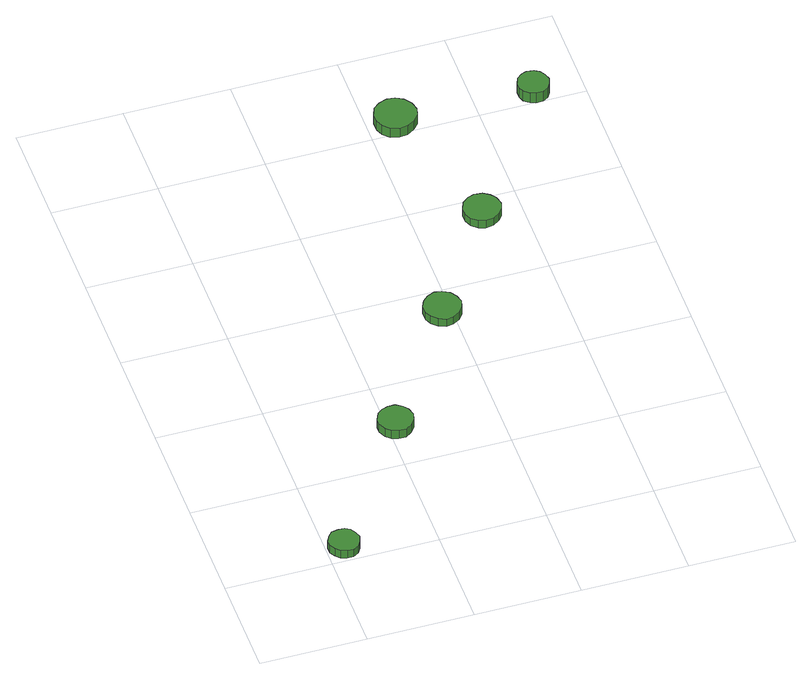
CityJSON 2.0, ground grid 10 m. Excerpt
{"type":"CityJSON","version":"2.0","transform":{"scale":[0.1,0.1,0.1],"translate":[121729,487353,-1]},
"CityObjects":{
"tree1":{"type":"SolitaryVegetationObject","attributes":{"function":"something"},"geometry":[{"type":"MultiSurface","lod":"1","boundaries":[[[0,1,2,3,4,5,6,7,8,9,10,11,12,13,14]],[[15,16,17,18,19,20,21,22,23,24,25,26,27,28,29]],[[0,29,28,1]],[[1,28,27,2]],[[2,27,26,3]],[[3,26,25,4]],[[4,25,24,5]],[[5,24,23,6]],[[6,23,22,7]],[[7,22,21,8]],[[8,21,20,9]],[[9,20,19,10]],[[10,19,18,11]],[[11,18,17,12]],[[12,17,16,13]],[[13,16,15,14]],[[14,15,29,0]]]}]},
"tree2":{"type":"SolitaryVegetationObject","attributes":{"function":"something"},"geometry":[{"type":"MultiSurface","lod":"1","boundaries":[[[30,31,32,33,34,35,36,37,38,39,40,41,42,43,44]],[[45,46,47,48,49,50,51,52,53,54,55,56,57,58,59]],[[30,59,58,31]],[[31,58,57,32]],[[32,57,56,33]],[[33,56,55,34]],[[34,55,54,35]],[[35,54,53,36]],[[36,53,52,37]],[[37,52,51,38]],[[38,51,50,39]],[[39,50,49,40]],[[40,49,48,41]],[[41,48,47,42]],[[42,47,46,43]],[[43,46,45,44]],[[44,45,59,30]]]}]},
"tree3":{"type":"SolitaryVegetationObject","attributes":{"function":"something"},"geometry":[{"type":"MultiSurface","lod":"1","boundaries":[[[60,61,62,63,64,65,66,67,68,69,70,71,72,73,74]],[[75,76,77,78,79,80,81,82,83,84,85,86,87,88,89]],[[60,89,88,61]],[[61,88,87,62]],[[62,87,86,63]],[[63,86,85,64]],[[64,85,84,65]],[[65,84,83,66]],[[66,83,82,67]],[[67,82,81,68]],[[68,81,80,69]],[[69,80,79,70]],[[70,79,78,71]],[[71,78,77,72]],[[72,77,76,73]],[[73,76,75,74]],[[74,75,89,60]]]}]},
"tree4":{"type":"SolitaryVegetationObject","attributes":{"function":"something"},"geometry":[{"type":"MultiSurface","lod":"1","boundaries":[[[90,91,92,93,94,95,96,97,98,99,100,101,102,103,104]],[[105,106,107,108,109,110,111,112,113,114,115,116,117,118,119]],[[90,119,118,91]],[[91,118,117,92]],[[92,117,116,93]],[[93,116,115,94]],[[94,115,114,95]],[[95,114,113,96]],[[96,113,112,97]],[[97,112,111,98]],[[98,111,110,99]],[[99,110,109,100]],[[100,109,108,101]],[[101,108,107,102]],[[102,107,106,103]],[[103,106,105,104]],[[104,105,119,90]]]}]},
"tree5":{"type":"SolitaryVegetationObject","attributes":{"function":"something"},"geometry":[{"type":"MultiSurface","lod":"1","boundaries":[[[120,121,122,123,124,125,126,127,128,129,130,131,132,133,134]],[[135,136,137,138,139,140,141,142,143,144,145,146,147,148,149]],[[120,149,148,121]],[[121,148,147,122]],[[122,147,146,123]],[[123,146,145,124]],[[124,145,144,125]],[[125,144,143,126]],[[126,143,142,127]],[[127,142,141,128]],[[128,141,140,129]],[[129,140,139,130]],[[130,139,138,131]],[[131,138,137,132]],[[132,137,136,133]],[[133,136,135,134]],[[134,135,149,120]]]}]},
"tree6":{"type":"SolitaryVegetationObject","attributes":{"function":"something"},"geometry":[{"type":"MultiSurface","lod":"1","boundaries":[[[150,151,152,153,154,155,156,157,158,159,160,161,162,163,164]],[[165,166,167,168,169,170,171,172,173,174,175,176,177,178,179]],[[150,179,178,151]],[[151,178,177,152]],[[152,177,176,153]],[[153,176,175,154]],[[154,175,174,155]],[[155,174,173,156]],[[156,173,172,157]],[[157,172,171,158]],[[158,171,170,159]],[[159,170,169,160]],[[160,169,168,161]],[[161,168,167,162]],[[162,167,166,163]],[[163,166,165,164]],[[164,165,179,150]]]}]}
},
"vertices":[
[31,17,15],[29,23,15],[26,28,15],[21,31,15],[15,31,15],[9,30,15],[5,26,15],[2,20,15],[2,14,15],[5,9,15],[9,5,15],[15,3,15],[21,3,15],[26,6,15],[29,11,15],[29,11,6],[26,6,6],[21,3,6],[15,3,6],[9,5,6],[5,9,6],[2,14,6],[2,20,6],[5,26,6],[9,30,6],[15,31,6],[21,31,6],[26,28,6],[29,23,6],[31,17,6],
[124,149,16],[122,156,16],[118,161,16],[112,165,16],[105,165,16],[99,163,16],[94,159,16],[91,152,16],[91,146,16],[94,139,16],[99,135,16],[105,133,16],[112,133,16],[118,137,16],[122,142,16],[122,142,6],[118,137,6],[112,133,6],[105,133,6],[99,135,6],[94,139,6],[91,146,6],[91,152,6],[94,159,6],[99,163,6],[105,165,6],[112,165,6],[118,161,6],[122,156,6],[124,149,6],
[209,273,15],[207,280,15],[203,286,15],[196,290,15],[189,291,15],[182,288,15],[177,283,15],[174,277,15],[174,269,15],[177,263,15],[182,258,15],[189,255,15],[196,256,15],[203,260,15],[207,266,15],[207,266,6],[203,260,6],[196,256,6],[189,255,6],[182,258,6],[177,263,6],[174,269,6],[174,277,6],[177,283,6],[182,288,6],[189,291,6],[196,290,6],[203,286,6],[207,280,6],[209,273,6],
[281,380,15],[279,388,15],[275,393,15],[269,397,15],[261,398,15],[255,396,15],[249,391,15],[246,384,15],[246,377,15],[249,370,15],[255,365,15],[261,363,15],[269,364,15],[275,368,15],[279,373,15],[279,373,6],[275,368,6],[269,364,6],[261,363,6],[255,365,6],[249,370,6],[246,377,6],[246,384,6],[249,391,6],[255,396,6],[261,398,6],[269,397,6],[275,393,6],[279,388,6],[281,380,6],
[246,515,17],[244,523,17],[239,530,17],[232,534,17],[224,535,17],[216,532,17],[210,527,17],[207,519,17],[207,511,17],[210,504,17],[216,498,17],[224,496,17],[232,497,17],[239,501,17],[244,507,17],[244,507,6],[239,501,6],[232,497,6],[224,496,6],[216,498,6],[210,504,6],[207,511,6],[207,519,6],[210,527,6],[216,532,6],[224,535,6],[232,534,6],[239,530,6],[244,523,6],[246,515,6],
[369,513,19],[367,519,19],[364,524,19],[359,527,19],[352,528,19],[347,526,19],[342,522,19],[340,516,19],[340,510,19],[342,505,19],[347,501,19],[352,499,19],[359,499,19],[364,502,19],[367,507,19],[367,507,7],[364,502,7],[359,499,7],[352,499,7],[347,501,7],[342,505,7],[340,510,7],[340,516,7],[342,522,7],[347,526,7],[352,528,7],[359,527,7],[364,524,7],[367,519,7],[369,513,7]
]}
